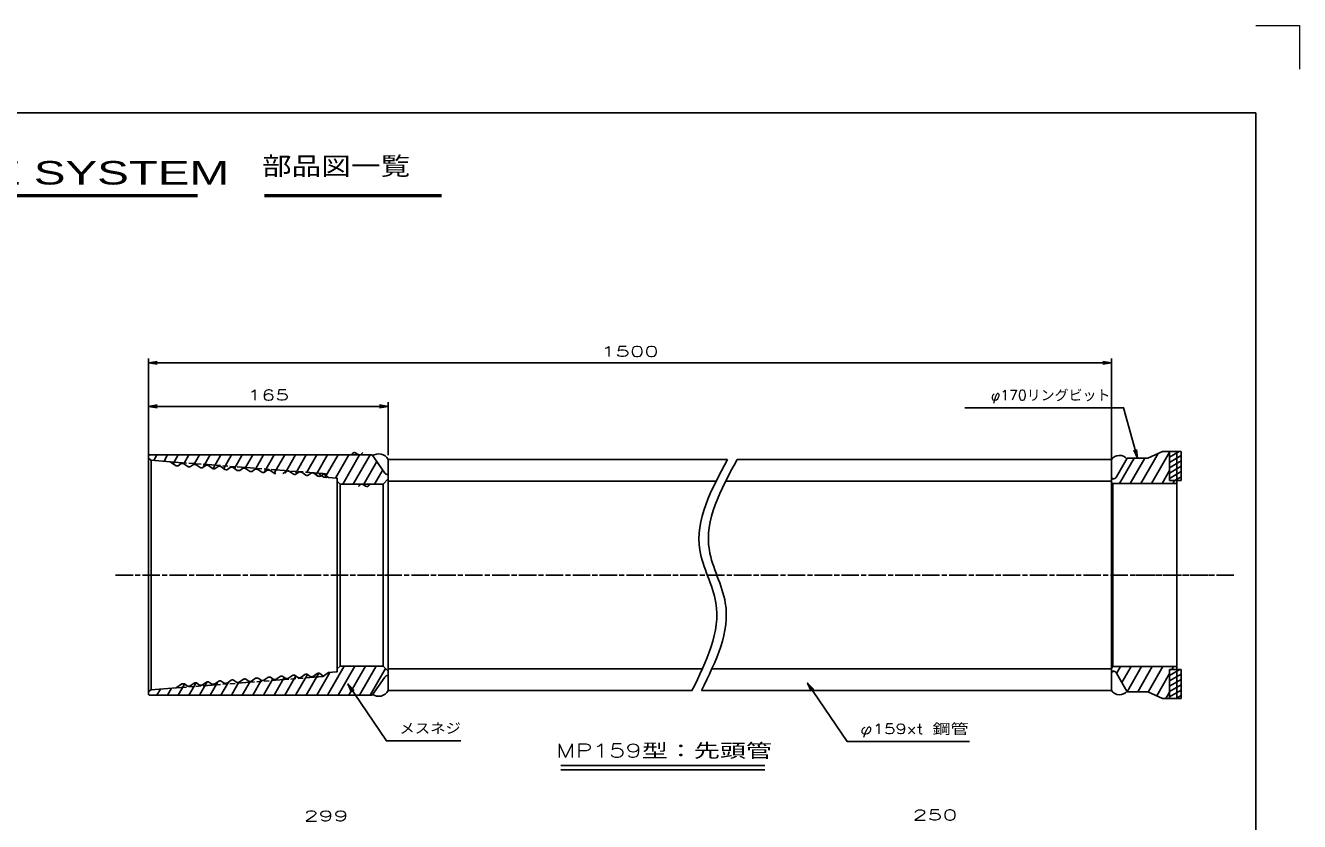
# Model space of a CAD drawing. Units: millimetres at full size, sheet at 1:1; some dimension numbers follow another scale. Extents: x -1027 to 755, y 2526 to 3786.
# Drawn here: x -121 to 755, y 3238 to 3786 of the extents above; entities that cross this region are included whole.
import ezdxf
from ezdxf.enums import TextEntityAlignment as Align

# ---------------------------------------------------------------- set-up
doc = ezdxf.new("R2010")
doc.units = ezdxf.units.MM
for name, pattern in [('CHAIN', [18.5, 12, -1.5, 3.5, -1.5]), ('CHAIN_DOUBLE_DASH', [23.5, 12, -1.5, 3.5, -1.5, 3.5, -1.5]), ('DASHED_SPACED', [12, 6, -6])]:
    doc.linetypes.add(name, pattern=pattern)
for name, color, linetype, lineweight in [('02細線', 81, 'Continuous', 25), ('06寸法注記', 7, 'Continuous', 25), ('0_2', 7, 'Continuous', 25), ('1外形線', 7, 'Continuous', 25), ('7枠', 7, 'Continuous', 25), ('AM_VIEWS', 1, 'Continuous', 15), ('中心線', 1, 'CHAIN', 25), ('寸法線', 7, 'Continuous', 25), ('画層4', 6, 'DASHED_SPACED', 25)]:
    doc.layers.add(name, color=color, linetype=linetype, lineweight=lineweight)
doc.styles.add('Arial', font='')
doc.styles.add('simplex.shx', font='')
doc.styles.add('ＭＳ Ｐゴシック', font='')
doc.styles.get('Arial').set_extended_font_data('Arial')
doc.styles.get('simplex.shx').set_extended_font_data('simplex.shx')
doc.styles.get('ＭＳ Ｐゴシック').set_extended_font_data('MS PGothic')

# ---------------------------------------------------------------- blocks, each defined once
blk = doc.blocks.new('open_arrow')
at = {"color": 0, "linetype": 'Continuous', "lineweight": -2}
blk.add_lwpolyline([(7.5, 1.25), (0, 0), (7.5, -1.25)], dxfattribs=at)

msp = doc.modelspace()

# ---------------------------------------------------------------- linework, layer by layer
at = {"layer": '02細線'}
for p, q in [((-33.172, 3486.523), (-30.984, 3490.312)), ((-26.152, 3485.983), (-23.652, 3490.312)), ((-19.851, 3484.197), (-16.32, 3490.312)), ((-12.459, 3484.299), (-8.987, 3490.312)), ((-5.369, 3483.879), (-1.655, 3490.312)), ((0.774, 3481.82), (5.677, 3490.312)), ((7.577, 3480.903), (13.01, 3490.312)), ((14.937, 3480.95), (20.342, 3490.312)), ((22.328, 3481.053), (27.674, 3490.312)), ((29.708, 3481.135), (35.007, 3490.312)), ((36.727, 3480.592), (42.339, 3490.312)), ((42.749, 3478.322), (49.671, 3490.312)), ((49.731, 3477.715), (57.004, 3490.312)), ((57.116, 3477.806), (64.336, 3490.312)), ((64.507, 3477.909), (71.668, 3490.312)), ((71.855, 3477.936), (79.001, 3490.312)), ((78.764, 3477.202), (86.333, 3490.312)), ((84.795, 3474.948), (93.666, 3490.312)), ((91.815, 3474.407), (100.998, 3490.312)), ((96.783, 3470.312), (108.33, 3490.312)), ((104.116, 3470.312), (115.663, 3490.312)), ((645.99, 3470.69), (657.916, 3491.346)), ((653.322, 3470.69), (665.795, 3492.294)), ((665.795, 3492.572), (666, 3492.69)), ((665.795, 3488.905), (672.35, 3492.69)), ((665.795, 3485.239), (673.795, 3489.858)), ((111.448, 3470.312), (120.359, 3485.746)), ((631.325, 3470.69), (641.333, 3488.025)), ((638.657, 3470.69), (648.666, 3488.025)), ((665.795, 3481.573), (673.795, 3486.192)), ((665.795, 3477.907), (673.795, 3482.526)), ((118.78, 3470.312), (124.377, 3480.007)), ((660.654, 3470.69), (665.795, 3479.594)), ((665.795, 3474.241), (673.795, 3478.86)), ((667.987, 3470.69), (669.141, 3472.69)), ((669.459, 3472.69), (673.795, 3475.193)), ((71.611, 3325.112), (80.285, 3340.137)), ((78.943, 3325.112), (87.957, 3340.725)), ((86.275, 3325.112), (97.822, 3345.112)), ((93.608, 3325.112), (105.155, 3345.112)), ((100.94, 3325.112), (112.487, 3345.112)), ((108.272, 3325.112), (119.819, 3345.112)), ((115.605, 3325.112), (126.204, 3343.47)), ((629.239, 3340.077), (631.902, 3344.69)), ((632.906, 3333.727), (639.235, 3344.69)), ((636.572, 3327.378), (646.567, 3344.69)), ((643.891, 3327.355), (653.899, 3344.69)), ((651.132, 3327.197), (661.232, 3344.69)), ((665.795, 3342.259), (666.542, 3342.69)), ((665.795, 3338.592), (672.892, 3342.69)), ((667.409, 3342.69), (668.564, 3344.69)), ((-16.377, 3325.112), (-12.007, 3332.683)), ((-9.045, 3325.112), (-4.134, 3333.619)), ((-1.713, 3325.112), (3.554, 3334.235)), ((5.62, 3325.112), (10.928, 3334.307)), ((12.952, 3325.112), (18.121, 3334.065)), ((20.284, 3325.112), (25.375, 3333.93)), ((27.617, 3325.112), (33.035, 3334.496)), ((34.949, 3325.112), (40.785, 3335.221)), ((42.281, 3325.112), (48.705, 3336.238)), ((49.614, 3325.112), (56.632, 3337.268)), ((56.946, 3325.112), (64.559, 3338.298)), ((64.278, 3325.112), (72.486, 3339.328)), ((656.909, 3324.503), (665.795, 3339.894)), ((665.795, 3334.926), (673.795, 3339.545)), ((665.795, 3331.26), (673.795, 3335.879)), ((665.795, 3327.594), (673.795, 3332.213)), ((-36.939, 3327.6), (-36.927, 3327.619)), ((-31.042, 3325.112), (-28.653, 3329.25)), ((-23.71, 3325.112), (-20.98, 3329.84)), ((663.195, 3322.69), (665.795, 3327.194)), ((665.795, 3323.928), (673.795, 3328.546)), ((670.001, 3322.69), (673.795, 3324.88))]:
    msp.add_line(p, q, dxfattribs=at)
for points in [[(361.686, 3487.212), (350.404, 3466.407), (339.122, 3445.601), (342.57, 3424.818), (344.566, 3412.789), (351.497, 3400.768), (353.572, 3388.685), (357.015, 3368.633), (347.083, 3348.411), (337.152, 3328.19)], [(368.191, 3487.19), (356.914, 3466.391), (345.637, 3445.593), (349.084, 3424.818), (351.079, 3412.789), (358.01, 3400.768), (360.085, 3388.685), (363.529, 3368.633), (353.597, 3348.411), (343.665, 3328.19)]]:
    msp.add_open_spline(points, degree=3, knots=[0, 0, 0, 0, 1, 1, 1, 2, 2, 2, 3, 3, 3, 3], dxfattribs=at)
at = {"layer": '06寸法注記', "color": 2}
for p, q in [((-366.905, 3669.291), (-3.102, 3669.291)), ((-366.905, 3668.04), (-3.102, 3668.04)), ((42.943, 3669.291), (164.887, 3669.291)), ((42.943, 3668.04), (164.887, 3668.04)), ((246.877, 3276.639), (387.179, 3276.639)), ((246.877, 3273.62), (387.179, 3273.62))]:
    msp.add_line(p, q, dxfattribs=at)
at = {"layer": '06寸法注記'}
for p, q in [((-36.939, 3480.09), (-36.939, 3556.713)), ((-36.939, 3553.713), (625.795, 3553.713)), ((625.795, 3478.19), (625.795, 3556.713)), ((-36.939, 3480.09), (-36.939, 3526.713)), ((128.061, 3490.212), (128.061, 3526.713)), ((-36.939, 3523.713), (128.061, 3523.713))]:
    msp.add_line(p, q, dxfattribs=at)
for points in [[(643.641, 3488.034), (634.072, 3522.852), (628.072, 3522.852), (524.866, 3522.852)], [(100.404, 3332.773), (126.866, 3293.641), (132.866, 3293.641), (178.198, 3293.641)], [(416.694, 3333.398), (443.833, 3293.265), (449.833, 3293.265), (528.17, 3293.265)]]:
    msp.add_lwpolyline(points, dxfattribs=at)
at = {"layer": '0_2'}
msp.add_line((-12.82, 3332.975), (-13.409, 3332.93), dxfattribs=at)
for centre, start, end in [((127.916, 3479.312), 215, 270), ((127.916, 3336.112), 90, 145)]:
    msp.add_arc(centre, 2.5, start, end, dxfattribs=at)
at = {"layer": '1外形線'}
for p, q in [((-36.439, 3490.312), (-36.939, 3489.812)), ((-36.939, 3489.812), (-36.939, 3487.812)), ((117.161, 3490.312), (-36.439, 3490.312)), ((117.161, 3490.312), (125.868, 3477.879)), ((660.795, 3492.69), (650.795, 3488.025)), ((665.795, 3492.69), (660.795, 3492.69)), ((665.795, 3492.69), (665.795, 3472.69)), ((670.795, 3492.69), (665.795, 3492.69)), ((670.795, 3472.69), (670.795, 3492.69)), ((673.795, 3492.69), (670.795, 3492.69)), ((673.795, 3472.69), (673.795, 3492.69)), ((-34.944, 3486.659), (-36.939, 3487.812)), ((-36.939, 3487.812), (-36.939, 3407.712)), ((-34.944, 3486.659), (-34.944, 3407.712)), ((-21.939, 3485.659), (-34.944, 3486.659)), ((-21.939, 3485.659), (-21.134, 3485.095)), ((-21.134, 3485.095), (-18.152, 3483.007)), ((-17.655, 3482.829), (-17.044, 3482.782)), ((-14.409, 3484.35), (-16.394, 3482.96)), ((-13.759, 3484.528), (-12.939, 3484.465)), ((-12.442, 3484.287), (-9.684, 3482.356)), ((-9.187, 3482.178), (-8.576, 3482.131)), ((-5.941, 3483.699), (-7.926, 3482.309)), ((-5.291, 3483.877), (-4.471, 3483.813)), ((-3.974, 3483.636), (-1.216, 3481.704)), ((-0.719, 3481.526), (-0.108, 3481.479)), ((2.527, 3483.047), (0.542, 3481.657)), ((3.177, 3483.225), (3.997, 3483.162)), ((4.494, 3482.984), (7.252, 3481.053)), ((7.749, 3480.875), (8.36, 3480.828)), ((10.995, 3482.396), (9.01, 3481.006)), ((11.645, 3482.574), (12.465, 3482.511)), ((12.962, 3482.333), (15.72, 3480.401)), ((19.463, 3481.744), (17.478, 3480.355)), ((20.113, 3481.922), (20.933, 3481.859)), ((21.43, 3481.681), (24.188, 3479.75)), ((27.931, 3481.093), (25.946, 3479.703)), ((28.581, 3481.271), (29.401, 3481.208)), ((29.898, 3481.03), (32.656, 3479.099)), ((36.399, 3480.442), (34.414, 3479.052)), ((37.049, 3480.62), (37.869, 3480.557)), ((38.366, 3480.379), (41.124, 3478.447)), ((128.061, 3487.212), (361.686, 3487.212)), ((128.061, 3476.106), (128.061, 3487.212)), ((368.191, 3487.19), (625.795, 3487.19)), ((625.795, 3487.19), (625.795, 3474.19)), ((636.585, 3488.025), (629.174, 3475.19)), ((650.795, 3488.025), (636.585, 3488.025)), ((16.217, 3480.224), (16.828, 3480.177)), ((24.685, 3479.572), (25.296, 3479.525)), ((33.153, 3478.921), (33.764, 3478.874)), ((41.621, 3478.269), (42.232, 3478.222)), ((44.867, 3479.79), (42.882, 3478.4)), ((45.517, 3479.968), (46.337, 3479.905)), ((46.834, 3479.727), (49.592, 3477.796)), ((50.089, 3477.618), (50.7, 3477.571)), ((58.136, 3479.116), (56.151, 3477.726)), ((58.786, 3479.294), (59.607, 3479.231)), ((60.103, 3479.053), (62.862, 3477.122)), ((63.359, 3476.944), (63.969, 3476.897)), ((66.604, 3478.465), (64.619, 3477.075)), ((67.254, 3478.643), (68.075, 3478.58)), ((68.571, 3478.402), (71.33, 3476.47)), ((71.827, 3476.292), (72.437, 3476.246)), ((75.072, 3477.813), (73.087, 3476.423)), ((75.722, 3477.991), (76.543, 3477.928)), ((77.039, 3477.75), (79.798, 3475.819)), ((80.295, 3475.641), (80.905, 3475.594)), ((80.706, 3477.122), (83.464, 3475.19)), ((83.54, 3477.162), (81.555, 3475.772)), ((83.961, 3475.012), (85.217, 3474.916)), ((84.19, 3477.34), (85.011, 3477.277)), ((86.241, 3475.356), (85.867, 3475.094)), ((85.883, 3475.105), (85.867, 3475.094)), ((86.241, 3475.356), (87.083, 3474.766)), ((92.6, 3474.348), (87.083, 3474.766)), ((93.061, 3473.849), (93.061, 3472.312)), ((95.061, 3470.312), (93.061, 3472.312)), ((93.061, 3472.312), (93.061, 3407.712)), ((124.561, 3470.312), (128.061, 3473.812)), ((128.061, 3476.812), (127.916, 3476.812)), ((128.061, 3476.812), (128.061, 3473.812)), ((128.061, 3476.106), (128.061, 3472.212)), ((128.061, 3473.812), (128.061, 3407.712)), ((128.061, 3472.212), (353.761, 3472.212)), ((360.262, 3472.19), (625.795, 3472.19)), ((627.063, 3474.19), (625.795, 3474.19)), ((625.795, 3474.19), (625.795, 3472.19)), ((625.795, 3473.69), (626.576, 3473.69)), ((625.795, 3471.69), (625.795, 3473.69)), ((625.795, 3343.19), (625.795, 3472.19)), ((625.795, 3471.69), (626.795, 3470.69)), ((625.795, 3407.69), (625.795, 3471.69)), ((665.795, 3472.69), (673.795, 3472.69)), ((670.795, 3472.69), (670.795, 3470.69)), ((124.561, 3470.312), (95.061, 3470.312)), ((95.061, 3470.312), (95.061, 3407.712)), ((124.561, 3470.312), (124.561, 3407.712)), ((670.795, 3470.69), (626.795, 3470.69)), ((626.795, 3470.69), (626.795, 3407.69)), ((670.795, 3407.69), (670.795, 3470.69)), ((-36.939, 3327.612), (-36.939, 3407.712)), ((-34.944, 3328.766), (-34.944, 3407.712)), ((93.061, 3343.112), (93.061, 3407.712)), ((95.061, 3345.112), (95.061, 3407.712)), ((124.561, 3345.112), (124.561, 3407.712)), ((128.061, 3341.612), (128.061, 3407.712)), ((625.795, 3407.69), (625.795, 3343.69)), ((626.795, 3344.69), (626.795, 3407.69)), ((670.795, 3407.69), (670.795, 3344.69)), ((80.328, 3340.14), (79.739, 3340.095)), ((83.641, 3338.249), (87.083, 3340.659)), ((92.6, 3341.077), (87.083, 3340.659)), ((95.061, 3345.112), (93.061, 3343.112)), ((93.061, 3341.575), (93.061, 3343.112)), ((124.561, 3345.112), (95.061, 3345.112)), ((124.561, 3345.112), (128.061, 3341.612)), ((128.061, 3339.319), (128.061, 3343.212)), ((128.061, 3343.212), (344.328, 3343.212)), ((128.061, 3338.612), (128.061, 3341.612)), ((350.831, 3343.19), (625.795, 3343.19)), ((625.795, 3343.69), (626.795, 3344.69)), ((625.795, 3343.69), (625.795, 3341.69)), ((625.795, 3341.19), (625.795, 3343.19)), ((625.795, 3341.69), (626.576, 3341.69)), ((627.063, 3341.19), (625.795, 3341.19)), ((625.795, 3328.19), (625.795, 3341.19)), ((670.795, 3344.69), (626.795, 3344.69)), ((636.585, 3327.355), (629.174, 3340.19)), ((665.795, 3342.69), (673.795, 3342.69)), ((665.795, 3322.69), (665.795, 3342.69)), ((670.795, 3342.69), (670.795, 3344.69)), ((670.795, 3342.69), (670.795, 3322.69)), ((673.795, 3342.69), (673.795, 3322.69)), ((-17.705, 3330.092), (-13.906, 3332.752)), ((-10.175, 3331.401), (-12.17, 3332.797)), ((-8.208, 3331.464), (-5.438, 3333.403)), ((-4.352, 3333.627), (-4.941, 3333.581)), ((-1.707, 3332.052), (-3.702, 3333.449)), ((-1.057, 3331.874), (-0.237, 3331.937)), ((0.26, 3332.115), (3.03, 3334.055)), ((4.116, 3334.278), (3.527, 3334.233)), ((6.761, 3332.703), (4.766, 3334.1)), ((7.411, 3332.525), (8.231, 3332.589)), ((8.728, 3332.766), (11.498, 3334.706)), ((12.584, 3334.929), (11.995, 3334.884)), ((15.229, 3333.355), (13.234, 3334.751)), ((15.879, 3333.177), (16.699, 3333.24)), ((17.196, 3333.418), (19.966, 3335.357)), ((21.052, 3335.581), (20.463, 3335.535)), ((23.697, 3334.006), (21.702, 3335.403)), ((24.347, 3333.828), (25.167, 3333.891)), ((25.664, 3334.069), (28.434, 3336.009)), ((29.52, 3336.232), (28.931, 3336.187)), ((32.165, 3334.658), (30.17, 3336.054)), ((32.815, 3334.48), (33.635, 3334.543)), ((34.132, 3334.721), (36.902, 3336.66)), ((37.988, 3336.883), (37.399, 3336.838)), ((40.633, 3335.309), (38.638, 3336.706)), ((41.283, 3335.131), (42.103, 3335.194)), ((42.6, 3335.372), (45.37, 3337.312)), ((46.456, 3337.535), (45.867, 3337.49)), ((49.101, 3335.96), (47.106, 3337.357)), ((49.751, 3335.782), (50.571, 3335.845)), ((51.068, 3336.023), (53.838, 3337.963)), ((54.924, 3338.186), (54.335, 3338.141)), ((57.569, 3336.612), (55.574, 3338.008)), ((58.219, 3336.434), (59.039, 3336.497)), ((59.536, 3336.675), (62.306, 3338.614)), ((63.392, 3338.838), (62.803, 3338.792)), ((66.037, 3337.263), (64.042, 3338.66)), ((66.687, 3337.085), (67.507, 3337.148)), ((68.004, 3337.326), (70.774, 3339.266)), ((71.86, 3339.489), (71.271, 3339.444)), ((74.505, 3337.914), (72.51, 3339.311)), ((75.155, 3337.737), (75.975, 3337.8)), ((76.472, 3337.978), (79.242, 3339.917)), ((83.175, 3338.424), (80.978, 3339.962)), ((117.161, 3325.112), (125.868, 3337.546)), ((128.061, 3338.612), (127.916, 3338.612)), ((128.061, 3339.319), (128.061, 3328.212)), ((-34.944, 3328.766), (-36.939, 3327.612)), ((-36.939, 3325.612), (-36.939, 3327.612)), ((-36.439, 3325.112), (-36.939, 3325.612)), ((117.161, 3325.112), (-36.439, 3325.112)), ((-17.705, 3330.092), (-34.944, 3328.766)), ((-9.525, 3331.223), (-8.705, 3331.286)), ((128.061, 3328.212), (337.163, 3328.212)), ((343.665, 3328.19), (625.795, 3328.19)), ((650.795, 3327.355), (636.585, 3327.355)), ((660.795, 3322.69), (650.795, 3327.355)), ((665.795, 3322.69), (660.795, 3322.69)), ((670.795, 3322.69), (665.795, 3322.69)), ((673.795, 3322.69), (670.795, 3322.69))]:
    msp.add_line(p, q, dxfattribs=at)
for centre, radius, start, end in [((121.624, 3483.925), 7.229, 27.04767, 128.11744), ((631.274, 3483.238), 6.755, 39.38752, 144.19898), ((-17.578, 3483.826), 1, 235, 265.6013), ((-16.968, 3483.779), 1, 265.6013, 305), ((-13.836, 3483.531), 1, 85.6013, 125), ((-13.015, 3483.468), 1, 55, 85.6013), ((-9.11, 3483.175), 1, 235, 265.6013), ((-8.5, 3483.128), 1, 265.6013, 305), ((-5.368, 3482.879), 1, 85.6013, 125), ((-4.547, 3482.816), 1, 55, 85.6013), ((-0.642, 3482.523), 1, 235, 265.6013), ((-0.032, 3482.476), 1, 265.6013, 305), ((3.1, 3482.228), 1, 85.6013, 125), ((3.921, 3482.165), 1, 55, 85.6013), ((7.826, 3481.872), 1, 235, 265.6013), ((8.436, 3481.825), 1, 265.6013, 305), ((11.568, 3481.577), 1, 85.6013, 125), ((12.389, 3481.514), 1, 55, 85.6013), ((16.294, 3481.221), 1, 235, 265.6013), ((20.036, 3480.925), 1, 85.6013, 125), ((20.857, 3480.862), 1, 55, 85.6013), ((28.504, 3480.274), 1, 85.6013, 125), ((29.325, 3480.211), 1, 55, 85.6013), ((36.972, 3479.623), 1, 85.6013, 125), ((37.793, 3479.559), 1, 55, 85.6013), ((16.904, 3481.174), 1, 265.6013, 305), ((24.762, 3480.569), 1, 235, 265.6013), ((25.372, 3480.522), 1, 265.6013, 305), ((33.23, 3479.918), 1, 235, 265.6013), ((33.84, 3479.871), 1, 265.6013, 305), ((41.698, 3479.266), 1, 235, 265.6013), ((42.308, 3479.22), 1, 265.6013, 305), ((45.44, 3478.971), 1, 85.6013, 125), ((46.261, 3478.908), 1, 55, 85.6013), ((50.166, 3478.615), 1, 235, 265.6013), ((55.578, 3478.545), 1, 265.6013, 305), ((58.71, 3478.297), 1, 85.6013, 125), ((59.53, 3478.234), 1, 55, 85.6013), ((63.435, 3477.941), 1, 235, 265.6013), ((64.046, 3477.894), 1, 265.6013, 305), ((67.178, 3477.646), 1, 85.6013, 125), ((67.998, 3477.583), 1, 55, 85.6013), ((71.903, 3477.29), 1, 235, 265.6013), ((72.514, 3477.243), 1, 265.6013, 305), ((75.646, 3476.994), 1, 85.6013, 125), ((76.466, 3476.931), 1, 55, 85.6013), ((80.371, 3476.638), 1, 235, 265.6013), ((80.982, 3476.591), 1, 265.6013, 305), ((84.038, 3476.01), 1, 235, 265.6013), ((84.114, 3476.343), 1, 85.6013, 125), ((84.934, 3476.28), 1, 55, 85.6013), ((85.294, 3475.913), 1, 265.6013, 305), ((92.561, 3473.849), 0.5, 0, 85.6013), ((626.576, 3476.69), 3, 270, 329.99667), ((80.405, 3339.143), 1, 55, 94.3987), ((92.561, 3341.575), 0.5, 274.3987, 0), ((626.576, 3338.69), 3, 30.00333, 90), ((-13.332, 3331.933), 1, 94.3987, 125), ((-12.743, 3331.978), 1, 55, 94.3987), ((-9.602, 3332.22), 1, 235, 274.3987), ((-8.781, 3332.283), 1, 274.3987, 305), ((-4.864, 3332.584), 1, 94.3987, 125), ((-4.275, 3332.629), 1, 55, 94.3987), ((-1.134, 3332.871), 1, 235, 274.3987), ((-0.313, 3332.934), 1, 274.3987, 305), ((3.604, 3333.236), 1, 94.3987, 125), ((4.193, 3333.281), 1, 55, 94.3987), ((7.334, 3333.523), 1, 235, 274.3987), ((8.155, 3333.586), 1, 274.3987, 305), ((12.072, 3333.887), 1, 94.3987, 125), ((12.661, 3333.932), 1, 55, 94.3987), ((15.802, 3334.174), 1, 235, 274.3987), ((16.623, 3334.237), 1, 274.3987, 305), ((20.54, 3334.538), 1, 94.3987, 125), ((21.129, 3334.584), 1, 55, 94.3987), ((24.27, 3334.825), 1, 235, 274.3987), ((25.091, 3334.888), 1, 274.3987, 305), ((29.008, 3335.19), 1, 94.3987, 125), ((29.597, 3335.235), 1, 55, 94.3987), ((32.738, 3335.477), 1, 235, 274.3987), ((33.559, 3335.54), 1, 274.3987, 305), ((37.476, 3335.841), 1, 94.3987, 125), ((38.065, 3335.886), 1, 55, 94.3987), ((41.206, 3336.128), 1, 235, 274.3987), ((42.027, 3336.191), 1, 274.3987, 305), ((45.944, 3336.492), 1, 94.3987, 125), ((46.533, 3336.538), 1, 55, 94.3987), ((49.674, 3336.779), 1, 235, 274.3987), ((50.495, 3336.843), 1, 274.3987, 305), ((54.412, 3337.144), 1, 94.3987, 125), ((55.001, 3337.189), 1, 55, 94.3987), ((58.142, 3337.431), 1, 235, 274.3987), ((58.963, 3337.494), 1, 274.3987, 305), ((62.88, 3337.795), 1, 94.3987, 125), ((63.469, 3337.841), 1, 55, 94.3987), ((66.61, 3338.082), 1, 235, 274.3987), ((67.431, 3338.145), 1, 274.3987, 305), ((71.348, 3338.447), 1, 94.3987, 125), ((71.937, 3338.492), 1, 55, 94.3987), ((75.078, 3338.734), 1, 235, 274.3987), ((75.899, 3338.797), 1, 274.3987, 305), ((79.816, 3339.098), 1, 94.3987, 125), ((83.749, 3339.243), 1, 235, 263.83404), ((121.624, 3331.5), 7.229, 231.88256, 332.95233), ((631.274, 3332.141), 6.755, 215.80102, 320.61248)]:
    msp.add_arc(centre, radius, start, end, dxfattribs=at)
for points in [[(102.835, 3490.29), (103.433, 3491.146), (104.031, 3492.002), (104.741, 3492.059), (105.846, 3492.147), (107.221, 3490.303), (108.377, 3490.29), (109.187, 3490.28), (109.889, 3491.169), (110.59, 3492.059)], [(107.77, 3468.542), (108.368, 3469.398), (108.966, 3470.254), (109.676, 3470.311), (110.781, 3470.399), (112.157, 3468.556), (113.312, 3468.542), (114.122, 3468.533), (114.824, 3469.422), (115.526, 3470.311)]]:
    msp.add_open_spline(points, degree=3, knots=[0, 0, 0, 0, 1, 1, 1, 2, 2, 2, 3, 3, 3, 3], dxfattribs=at)
at = {"layer": '7枠'}
for p, q in [((725.191, 3725.803), (-951.809, 3725.803)), ((725.191, 2555.803), (725.191, 3725.803))]:
    msp.add_line(p, q, dxfattribs=at)
at = {"layer": 'AM_VIEWS'}
for p, q in [((725.191, 3785.803), (755.191, 3785.803)), ((755.191, 3785.803), (755.191, 3755.803))]:
    msp.add_line(p, q, dxfattribs=at)
at = {"layer": '中心線'}
for p, q in [((-59.45, 3407.69), (694.652, 3407.69)), ((710.106, 3407.69), (639.27, 3407.69))]:
    msp.add_line(p, q, dxfattribs=at)
at = {"layer": '画層4', "linetype": 'CHAIN_DOUBLE_DASH'}
for p, q in [((83.06, 3477.583), (-21.939, 3485.659)), ((83.06, 3477.583), (86.241, 3475.356)), ((92.6, 3474.348), (93.061, 3474.313)), ((93.061, 3473.849), (93.061, 3474.313)), ((92.6, 3341.077), (93.061, 3341.112)), ((93.061, 3341.575), (93.061, 3341.112)), ((83.06, 3337.842), (-17.705, 3330.092)), ((83.06, 3337.842), (83.641, 3338.249))]:
    msp.add_line(p, q, dxfattribs=at)

# ---------------------------------------------------------------- block references
at = {"layer": '06寸法注記', "xscale": 0.8, "yscale": 0.8}
for p in [(-36.939, 3553.713), (-36.939, 3523.713)]:
    msp.add_blockref('open_arrow', p, dxfattribs=at)
for p, rotation in [((625.795, 3553.713), 180), ((128.061, 3523.713), 180), ((643.641, 3488.034), 105.4), ((100.404, 3332.773), 304.1), ((416.694, 3333.398), 304.1)]:
    msp.add_blockref('open_arrow', p, dxfattribs=dict(at, rotation=rotation))

# ---------------------------------------------------------------- texts
at = {"layer": '02細線', "color": 7, "style": 'Arial', "width": 1.45}
msp.add_text('SP MICRO PILE SYSTEM', height=16.13, dxfattribs=at).set_placement((-366.246, 3671.553), align=Align.BOTTOM_LEFT)
at = {"layer": '02細線', "color": 7, "style": 'ＭＳ Ｐゴシック', "width": 1.2}
msp.add_text('部品図一覧', height=12.46, dxfattribs=at).set_placement((41.256, 3695.326), align=Align.TOP_LEFT)
at = {"layer": '06寸法注記', "style": 'simplex.shx'}
for s, height, width, p in [('1500', 7.038, 1.65, (294.428, 3561.513)), ('165', 7.038, 1.6, (45.561, 3531.513)), ('MP159型：先頭管', 9.384, 1.4, (317.825, 3286.951))]:
    msp.add_text(s, height=height, dxfattribs=dict(at, width=width)).set_placement(p, align=Align.MIDDLE_CENTER)
msp.add_text('φ170リングビット', height=7.038, dxfattribs=at).set_placement((625.072, 3525.852), align=Align.BOTTOM_RIGHT)
for s, width, p in [('メスネジ', 1.1, (135.866, 3296.641)), ('φ159xt 鋼管', 1.3, (452.833, 3296.265))]:
    msp.add_text(s, height=7.038, dxfattribs=dict(at, width=width)).set_placement(p, align=Align.BOTTOM_LEFT)
at = {"layer": '寸法線', "style": 'simplex.shx', "width": 1.7}
for s, p in [('299', (85.402, 3241.992)), ('250', (504.378, 3242.608))]:
    msp.add_text(s, height=7.038, dxfattribs=at).set_placement(p, align=Align.MIDDLE_CENTER)

doc.saveas('drawing.dxf')
